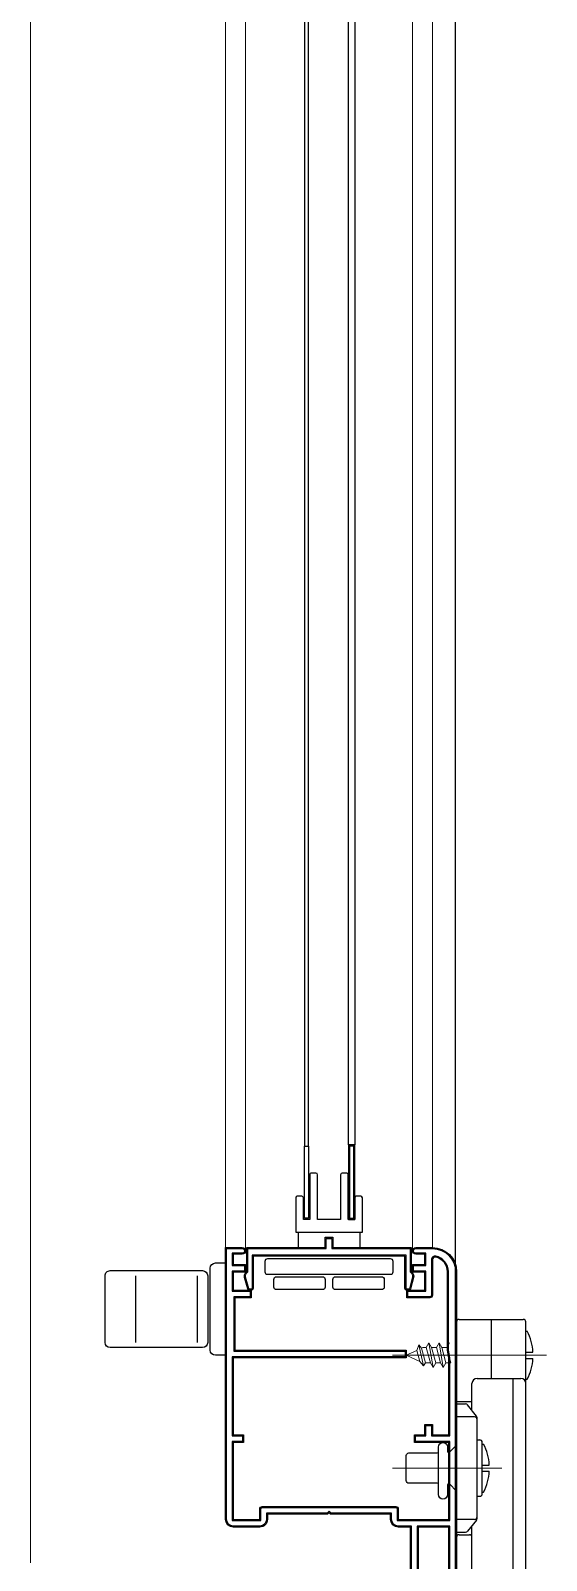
# Model space of a CAD drawing. Header units: millimetres. Extents: x 1251.1 to 1334.1, y 1577.6 to 1641.3.
# Drawn here: x 1298.6628 to 1298.7633, y 1613.5978 to 1613.8961 of the extents above; entities that cross this region are included whole.
import ezdxf

# ---------------------------------------------------------------- set-up
doc = ezdxf.new("R2010")
doc.units = ezdxf.units.MM
doc.layers.add('MONTANTI sezioni - windows structure section', color=2, linetype='Continuous')
doc.layers.add('MURATURA', color=140, linetype='Continuous')
doc.layers.add('PROIEZIONI finissime - fine lines', color=251, linetype='Continuous', lineweight=9)

msp = doc.modelspace()

# ---------------------------------------------------------------- linework, layer by layer
at = {"layer": 'MONTANTI sezioni - windows structure section'}
for p, q in [((1298.716135570899, 1614.114247253942), (1298.716135570899, 1613.678581313198)), ((1298.716935570899, 1613.678581313198), (1298.716935570899, 1614.114247253942)), ((1298.724735570899, 1613.678781313198), (1298.724735570899, 1614.114447253942)), ((1298.725935570899, 1614.114447253942), (1298.725935570899, 1613.678781313198)), ((1298.714935570899, 1613.661781313198), (1298.714935570899, 1613.658781313198)), ((1298.726935570899, 1613.661781313198), (1298.726935570899, 1613.658781313198)), ((1298.683285570899, 1613.640281313198), (1298.683285570899, 1613.653281313198)), ((1298.695285570899, 1613.640281313198), (1298.695285570899, 1613.653281313198)), ((1298.745785570899, 1613.628781313198), (1298.745785570899, 1613.644281313198)), ((1298.746285570899, 1613.644781313198), (1298.758785570899, 1613.644781313198)), ((1298.752535570899, 1613.644781313198), (1298.752535570899, 1613.633281313198)), ((1298.759285570899, 1613.579517285168), (1298.759285570899, 1613.644281313198)), ((1298.759356974545, 1613.642473408044), (1298.759542294697, 1613.642473408044)), ((1298.759285570899, 1613.638381313198), (1298.760667908548, 1613.638381313198)), ((1298.759285570899, 1613.637181313198), (1298.760667908548, 1613.637181313198)), ((1298.749785570899, 1613.633281313198), (1298.758285570899, 1613.633281313198)), ((1298.756785570899, 1613.579895976509), (1298.756785570899, 1613.633281313198)), ((1298.759356974545, 1613.633089218352), (1298.759542294697, 1613.633089218352)), ((1298.748785570899, 1613.627031313198), (1298.748785570899, 1613.632281313198)), ((1298.745785570899, 1613.628781313198), (1298.748785570899, 1613.628781313198)), ((1298.745785570899, 1613.603281313198), (1298.745785570899, 1613.628281313198)), ((1298.745785570899, 1613.628281313198), (1298.747545258475, 1613.628281313198)), ((1298.749676005304, 1613.625918270192), (1298.74793569288, 1613.628093660722)), ((1298.749285570899, 1613.625781313198), (1298.745785570899, 1613.625781313198)), ((1298.749785570899, 1613.605956703728), (1298.749785570899, 1613.625605922668)), ((1298.749785570899, 1613.621281313198), (1298.750285570899, 1613.621281313198)), ((1298.742235570899, 1613.612631313198), (1298.742235570899, 1613.618931313198)), ((1298.750785570899, 1613.610781313198), (1298.750785570899, 1613.620781313198)), ((1298.750856974544, 1613.620473408045), (1298.751042294697, 1613.620473408045)), ((1298.750785570899, 1613.616381313198), (1298.752167908548, 1613.616381313198)), ((1298.750785570899, 1613.615181313198), (1298.752167908548, 1613.615181313198)), ((1298.749785570899, 1613.610281313198), (1298.750285570899, 1613.610281313198)), ((1298.749785570899, 1613.610281313198), (1298.750285570899, 1613.610281313198)), ((1298.750856974544, 1613.611089218352), (1298.751042294697, 1613.611089218352)), ((1298.750856974544, 1613.611089218352), (1298.751042294697, 1613.611089218352)), ((1298.749285570899, 1613.605781313198), (1298.745785570899, 1613.605781313198)), ((1298.749285570899, 1613.605781313198), (1298.745785570899, 1613.605781313198)), ((1298.745785570899, 1613.603281313198), (1298.747545258475, 1613.603281313198)), ((1298.745785570899, 1613.603281313198), (1298.747545258475, 1613.603281313198)), ((1298.749676005304, 1613.605644356204), (1298.74793569288, 1613.603468965674)), ((1298.749676005304, 1613.605644356204), (1298.74793569288, 1613.603468965674)), ((1298.748785570899, 1613.581281313198), (1298.748785570899, 1613.604531313198)), ((1298.745785570899, 1613.584281313198), (1298.745785570899, 1613.602281313198)), ((1298.746285570899, 1613.602781313198), (1298.748285570899, 1613.602781313198)), ((1298.746285570899, 1613.602781313198), (1298.748285570899, 1613.602781313198))]:
    msp.add_line(p, q, dxfattribs=at)
for points in [[(1298.716935570899, 1613.664481313198), (1298.716135570899, 1613.664481313198), (1298.716135570899, 1613.678581313198), (1298.716935570899, 1613.678581313198)], [(1298.725935570899, 1613.664281313198), (1298.725935570899, 1613.678781313198), (1298.724735570899, 1613.678781313198), (1298.724735570899, 1613.664281313198)], [(1298.725735570899, 1613.664481313198), (1298.725735570899, 1613.678581313198), (1298.724935570899, 1613.678581313198), (1298.724935570899, 1613.664481313198)]]:
    msp.add_lwpolyline(points, close=True, dxfattribs=at)
for points in [[(1298.724685570899, 1613.672981313198, 0.4142135623730951), (1298.724385570899, 1613.673281313198), (1298.723485570899, 1613.673281313198, 0.4142135623730979), (1298.723185570899, 1613.672981313198), (1298.723185570899, 1613.664281313198), (1298.718685570899, 1613.664281313198), (1298.718685570899, 1613.672981313198, 0.4142135623730917), (1298.718385570899, 1613.673281313198), (1298.717485570899, 1613.673281313198, 0.4142135623730979), (1298.717185570899, 1613.672981313198), (1298.717185570899, 1613.664281313198), (1298.715935570899, 1613.664281313198), (1298.715935570899, 1613.668481313198, 0.4142135623730974), (1298.715635570899, 1613.668781313198), (1298.714735570899, 1613.668781313198, 0.4142135623730921), (1298.714435570899, 1613.668481313198), (1298.714435570899, 1613.661781313198), (1298.727435570899, 1613.661781313198), (1298.727435570899, 1613.668481313198, 0.4142135623730951), (1298.727135570899, 1613.668781313198), (1298.726235570899, 1613.668781313198, 0.4142135623730951), (1298.725935570899, 1613.668481313198), (1298.725935570899, 1613.664281313198), (1298.724685570899, 1613.664281313198)], [(1298.736494592551, 1613.650481313198), (1298.736035570899, 1613.650481313198, -0.4142135623730843), (1298.735735570899, 1613.650781313198), (1298.735735570899, 1613.657081313198), (1298.706135570899, 1613.657081313198), (1298.706135570899, 1613.650781313198, -0.4142135623730843), (1298.705835570899, 1613.650481313198), (1298.705376549246, 1613.650481313198, -0.3394542588633662), (1298.705086771499, 1613.650703667485), (1298.704479901528, 1613.652968537046, -0.2679491924311567), (1298.704738720573, 1613.653934462873), (1298.704935570899, 1613.654131313198), (1298.704935570899, 1613.658781313198), (1298.720185570899, 1613.658781313198), (1298.720185570899, 1613.660781313198), (1298.721685570899, 1613.660781313198), (1298.721685570899, 1613.658781313198), (1298.736935570899, 1613.658781313198), (1298.736935570899, 1613.654131313198), (1298.737132421224, 1613.653934462873, -0.2679491924311567), (1298.737391240269, 1613.652968537046), (1298.736784370299, 1613.650703667485, -0.3394542588633662)], [(1298.736494592551, 1613.650681313198), (1298.736035570899, 1613.650681313198, -0.4142135623731616), (1298.735935570899, 1613.650781313198), (1298.735935570899, 1613.657281313198), (1298.705935570899, 1613.657281313198), (1298.705935570899, 1613.650781313198, -0.414213562373245), (1298.705835570899, 1613.650681313198), (1298.705376549246, 1613.650681313198, -0.3394542588633766), (1298.705279956664, 1613.650755431294), (1298.704673086694, 1613.653020300855, -0.2679491924311538), (1298.70488014193, 1613.653793041516), (1298.705135570899, 1613.654048470486), (1298.705135570899, 1613.658581313198), (1298.720385570899, 1613.658581313198), (1298.720385570899, 1613.660581313198), (1298.721485570899, 1613.660581313198), (1298.721485570899, 1613.658581313198), (1298.736735570899, 1613.658581313198), (1298.736735570899, 1613.654048470486), (1298.736990999868, 1613.653793041516, -0.2679491924311561), (1298.737198055104, 1613.653020300855), (1298.736591185134, 1613.650755431294, -0.3394542588633804)], [(1298.696285570899, 1613.654281313198, -0.4142135623730948), (1298.697285570899, 1613.653281313198), (1298.697285570899, 1613.640281313198, -0.4142135623730951), (1298.696285570899, 1613.639281313198), (1298.678285570899, 1613.639281313198, -0.4142135623730951), (1298.677285570899, 1613.640281313198), (1298.677285570899, 1613.653281313198, -0.4142135623730955), (1298.678285570899, 1613.654281313198)], [(1298.708935570899, 1613.656581313198, 0.4142135623730965), (1298.708435570899, 1613.656081313198), (1298.708435570899, 1613.654081313198, 0.4142135623730951), (1298.708935570899, 1613.653581313198), (1298.732935570899, 1613.653581313198, 0.4142135623730948), (1298.733435570899, 1613.654081313198), (1298.733435570899, 1613.656081313198, 0.4142135623730954), (1298.732935570899, 1613.656581313198)], [(1298.710685570899, 1613.650581313198, -0.4142135623730951), (1298.710185570899, 1613.651081313198), (1298.710185570899, 1613.652581313198, -0.4142135623730951), (1298.710685570899, 1613.653081313198), (1298.719685570899, 1613.653081313198, -0.4142135623730945), (1298.720185570899, 1613.652581313198), (1298.720185570899, 1613.651081313198, -0.4142135623730951), (1298.719685570899, 1613.650581313198)], [(1298.722185570899, 1613.650581313198, -0.4142135623730958), (1298.721685570899, 1613.651081313198), (1298.721685570899, 1613.652581313198, -0.4142135623730943), (1298.722185570899, 1613.653081313198), (1298.731185570899, 1613.653081313198, -0.4142135623730958), (1298.731685570899, 1613.652581313198), (1298.731685570899, 1613.651081313198, -0.4142135623730943), (1298.731185570899, 1613.650581313198)], [(1298.735985570899, 1613.613331313198), (1298.735985570899, 1613.618231313198, -0.4142135623730935), (1298.736485570899, 1613.618731313198), (1298.742035570899, 1613.618731313198, 0.4142135623730945), (1298.742235570899, 1613.618931313198), (1298.742235570899, 1613.619881313198, -1.000000000000016), (1298.744035570899, 1613.619881313198), (1298.744035570899, 1613.61901415591, 0.6681786379192907), (1298.744376992255, 1613.618872734554), (1298.745785570899, 1613.620281313198), (1298.745785570899, 1613.611281313198), (1298.744376992255, 1613.612689891842, 0.6681786379192907), (1298.744035570899, 1613.612548470485), (1298.744035570899, 1613.610631313198, -1.000000000000016), (1298.742235570899, 1613.610631313198), (1298.742235570899, 1613.612631313198, 0.4142135623730945), (1298.742035570899, 1613.612831313198), (1298.736485570899, 1613.612831313198, -0.4142135623730965)], [(1298.741785570899, 1613.585581313198, 0.4142135623730988), (1298.744485570899, 1613.588281313198), (1298.744485570899, 1613.604481313198), (1298.738085570899, 1613.604481313198), (1298.738085570899, 1613.594281313198, -0.4142135623731173), (1298.737785570899, 1613.593981313198), (1298.737285570899, 1613.593981313198, 0.4142135623730856), (1298.736585570899, 1613.593281313198), (1298.736585570899, 1613.586281313198, 0.4142135623730856), (1298.737285570899, 1613.585581313198)], [(1298.741785570899, 1613.585781313198, 0.4142135623731018), (1298.744285570899, 1613.588281313198), (1298.744285570899, 1613.604281313198), (1298.738285570899, 1613.604281313198), (1298.738285570899, 1613.594281313198, -0.4142135623730943), (1298.737785570899, 1613.593781313198), (1298.737285570899, 1613.593781313198, 0.4142135623730951), (1298.736785570899, 1613.593281313198), (1298.736785570899, 1613.586281313198, 0.4142135623730951), (1298.737285570899, 1613.585781313198)]]:
    msp.add_lwpolyline(points, format="xyb", close=True, dxfattribs=at)
for points in [[(1298.736785570899, 1613.595781313198), (1298.736785570899, 1613.604281313198), (1298.734435570899, 1613.604281313198, -0.4142135623730951), (1298.732935570899, 1613.605781313198), (1298.732935570899, 1613.606781313198), (1298.721235570899, 1613.606781313198), (1298.720935570899, 1613.607081313198), (1298.720635570899, 1613.606781313198), (1298.708935570899, 1613.606781313198), (1298.708935570899, 1613.605781313198, -0.4142135623730951), (1298.707435570899, 1613.604281313198), (1298.702285570899, 1613.604281313198, -0.4142135623730951), (1298.700785570899, 1613.605781313198), (1298.700785570899, 1613.658781313198), (1298.704035570899, 1613.658781313198, -1), (1298.704035570899, 1613.657481313198), (1298.702285570899, 1613.657481313198), (1298.702285570899, 1613.655481313198), (1298.704685570899, 1613.655481313198), (1298.704685570899, 1613.653981313198), (1298.702285570899, 1613.653981313198), (1298.702285570899, 1613.650481313198), (1298.705785570899, 1613.650481313198), (1298.705785570899, 1613.648981313198), (1298.702585570899, 1613.648981313198), (1298.702585570899, 1613.638781313198), (1298.735985570899, 1613.638781313198), (1298.735985570899, 1613.637281313198), (1298.702285570899, 1613.637281313198), (1298.702285570899, 1613.622281313198), (1298.704285570899, 1613.622281313198), (1298.704285570899, 1613.620781313198), (1298.702285570899, 1613.620781313198), (1298.702285570899, 1613.605781313198), (1298.707435570899, 1613.605781313198), (1298.707435570899, 1613.607781313198, -0.4142135623730951), (1298.707935570899, 1613.608281313198), (1298.733935570899, 1613.608281313198, -0.4142135623730951), (1298.734435570899, 1613.607781313198), (1298.734435570899, 1613.605781313198), (1298.744285570899, 1613.605781313198), (1298.744285570899, 1613.620781313198), (1298.737585570899, 1613.620781313198), (1298.737585570899, 1613.622281313198), (1298.739585570899, 1613.622281313198), (1298.739585570899, 1613.624281313198), (1298.741085570899, 1613.624281313198), (1298.741085570899, 1613.622281313198), (1298.744285570899, 1613.622281313198), (1298.744285570899, 1613.637281313198), (1298.743985570899, 1613.638781313198), (1298.743985570899, 1613.654081313198, 0.3539972922353393), (1298.741689737566, 1613.656917681058, 0.4771078284050155), (1298.741085570899, 1613.656428652117), (1298.741085570899, 1613.649481313198, -0.4142135623730951), (1298.740585570899, 1613.648981313198), (1298.736085570899, 1613.648981313198), (1298.736085570899, 1613.650481313198), (1298.739585570899, 1613.650481313198), (1298.739585570899, 1613.653981313198), (1298.737185570899, 1613.653981313198), (1298.737185570899, 1613.655481313198), (1298.739585570899, 1613.655481313198), (1298.739585570899, 1613.657481313198), (1298.737835570899, 1613.657481313198, -1), (1298.737835570899, 1613.658781313198), (1298.741085570899, 1613.658781313198, -0.4142135623730951), (1298.745785570899, 1613.654081313198), (1298.745785570899, 1613.588281313198, -0.4142135623730951)], [(1298.736985570899, 1613.595781313198), (1298.736985570899, 1613.604481313198), (1298.734435570899, 1613.604481313198, -0.4142135623731002), (1298.733135570899, 1613.605781313198), (1298.733135570899, 1613.606981313198), (1298.721318413611, 1613.606981313198), (1298.720935570899, 1613.60736415591), (1298.720552728186, 1613.606981313198), (1298.708735570899, 1613.606981313198), (1298.708735570899, 1613.605781313198, -0.4142135623731002), (1298.707435570899, 1613.604481313198), (1298.702285570899, 1613.604481313198, -0.4142135623731002), (1298.700985570899, 1613.605781313198), (1298.700985570899, 1613.658581313198), (1298.704035570899, 1613.658581313198, -1), (1298.704035570899, 1613.657681313198), (1298.702085570899, 1613.657681313198), (1298.702085570899, 1613.655281313198), (1298.704485570899, 1613.655281313198), (1298.704485570899, 1613.654181313198), (1298.702085570899, 1613.654181313198), (1298.702085570899, 1613.650281313198), (1298.705585570899, 1613.650281313198), (1298.705585570899, 1613.649181313198), (1298.702385570899, 1613.649181313198), (1298.702385570899, 1613.638581313198), (1298.735785570899, 1613.638581313198), (1298.735785570899, 1613.637481313198), (1298.702085570899, 1613.637481313198), (1298.702085570899, 1613.622081313198), (1298.704085570899, 1613.622081313198), (1298.704085570899, 1613.620981313198), (1298.702085570899, 1613.620981313198), (1298.702085570899, 1613.605581313198), (1298.707635570899, 1613.605581313198), (1298.707635570899, 1613.607781313198, -0.4142135623731173), (1298.707935570899, 1613.608081313198), (1298.733935570899, 1613.608081313198, -0.4142135623731173), (1298.734235570899, 1613.607781313198), (1298.734235570899, 1613.605581313198), (1298.744485570899, 1613.605581313198), (1298.744485570899, 1613.620981313198), (1298.737785570899, 1613.620981313198), (1298.737785570899, 1613.622081313198), (1298.739785570899, 1613.622081313198), (1298.739785570899, 1613.624081313198), (1298.740885570899, 1613.624081313198), (1298.740885570899, 1613.622081313198), (1298.744485570899, 1613.622081313198), (1298.744485570899, 1613.637301117101), (1298.744185570899, 1613.6388011171), (1298.744185570899, 1613.654081313198, 0.3539972922353391), (1298.741731404232, 1613.657113292635, 0.4771078284050163), (1298.740885570899, 1613.656428652117), (1298.740885570899, 1613.649481313198, -0.4142135623731173), (1298.740585570899, 1613.649181313198), (1298.736285570899, 1613.649181313198), (1298.736285570899, 1613.650281313198), (1298.739785570899, 1613.650281313198), (1298.739785570899, 1613.654181313198), (1298.737385570899, 1613.654181313198), (1298.737385570899, 1613.655281313198), (1298.739785570899, 1613.655281313198), (1298.739785570899, 1613.657681313198), (1298.737835570899, 1613.657681313198, -1), (1298.737835570899, 1613.658581313198), (1298.741085570899, 1613.658581313198, -0.4142135623730966), (1298.745585570899, 1613.654081313198), (1298.745585570899, 1613.588281313198, -0.4142135623730968)], [(1298.700785570899, 1613.637781313198), (1298.698785570899, 1613.637781313198, -0.4142135623730951), (1298.697785570899, 1613.638781313198), (1298.697785570899, 1613.654781313198, -0.4142135623730937), (1298.698785570899, 1613.655781313198), (1298.700785570899, 1613.655781313198)]]:
    msp.add_lwpolyline(points, format="xyb", dxfattribs=at)
for centre, radius, start, end in [((1298.746285570899, 1613.644281313198), 0.0004999999999999995, 90, 180), ((1298.758785570899, 1613.644281313198), 0.0004999999999999995, 0, 90), ((1298.750485570899, 1613.637781313198), 0.0102, 3.372286683417807, 27.38770753050393), ((1298.750485570899, 1613.637781313198), 0.0102, 332.612292469496, 356.6277133165822), ((1298.749785570899, 1613.632281313198), 0.000999999999999999, 90, 180), ((1298.758285570899, 1613.632281313198), 0.000999999999999999, 0, 90), ((1298.747545258475, 1613.627781313198), 0.0004999999999999995, 38.65980825407632, 90), ((1298.749285570899, 1613.625281313198), 0.0004999999999999995, 0, 90), ((1298.749285570899, 1613.625605922668), 0.0004999999999999995, 0, 38.65980825407632), ((1298.750285570899, 1613.620781313198), 0.0004999999999999995, 0, 90), ((1298.741985570899, 1613.615781313198), 0.0102, 3.372286683417807, 27.38770753050393), ((1298.741985570899, 1613.615781313198), 0.0102, 332.612292469496, 356.6277133165822), ((1298.750285570899, 1613.610781313198), 0.0004999999999999995, 270, 0), ((1298.750285570899, 1613.610781313198), 0.0004999999999999995, 270, 0), ((1298.749285570899, 1613.606281313198), 0.0004999999999999995, 270, 0), ((1298.749285570899, 1613.606281313198), 0.0004999999999999995, 270, 0), ((1298.747545258475, 1613.603781313198), 0.0004999999999999995, 270, 321.3401917459237), ((1298.747545258475, 1613.603781313198), 0.0004999999999999995, 270, 321.3401917459237), ((1298.749285570899, 1613.605956703728), 0.0004999999999999995, 321.3401917459237, 0), ((1298.749285570899, 1613.605956703728), 0.0004999999999999995, 321.3401917459237, 0), ((1298.746285570899, 1613.602281313198), 0.0004999999999999995, 90, 180), ((1298.746285570899, 1613.602281313198), 0.0004999999999999995, 90, 180), ((1298.748285570899, 1613.602281313198), 0.0004999999999999995, 0, 90), ((1298.748285570899, 1613.602281313198), 0.0004999999999999995, 0, 90)]:
    msp.add_arc(centre, radius, start, end, dxfattribs=at)
at = {"layer": 'MURATURA'}
msp.add_line((1298.745591506609, 1610.451261697454), (1298.745591506609, 1615.968929956739), dxfattribs=at)
at = {"layer": 'PROIEZIONI finissime - fine lines'}
for p, q in [((1298.662785570899, 1613.597281313198), (1298.662785570899, 1614.797281313198)), ((1298.700785570899, 1613.658781313198), (1298.700785570899, 1614.092947253942)), ((1298.704685570899, 1613.658131313198), (1298.704685570899, 1614.092947253942)), ((1298.737185570899, 1613.658131313198), (1298.737185570899, 1614.092947253942)), ((1298.741085570899, 1613.658781313198), (1298.741085570899, 1614.092947253942)), ((1298.73802292662, 1613.638731347773), (1298.738457581793, 1613.639788632235)), ((1298.738453980413, 1613.639810154452), (1298.738943215666, 1613.639160485603)), ((1298.739347407618, 1613.635720095794), (1298.738457581793, 1613.639788632235)), ((1298.738943215666, 1613.639160485603), (1298.73920233128, 1613.639281313198)), ((1298.739714687586, 1613.636281313198), (1298.738943215666, 1613.639160485603)), ((1298.73920233128, 1613.639281313198), (1298.739875563828, 1613.639281313198)), ((1298.739875563828, 1613.639281313198), (1298.740395179071, 1613.640181313198)), ((1298.740679411406, 1613.636281313198), (1298.739875563828, 1613.639281313198)), ((1298.741195072344, 1613.635381313198), (1298.740395179071, 1613.640181313198)), ((1298.740395179071, 1613.640181313198), (1298.740910840009, 1613.639281313198)), ((1298.740910840009, 1613.639281313198), (1298.741875563828, 1613.639281313198)), ((1298.741714687586, 1613.636281313198), (1298.740910840009, 1613.639281313198)), ((1298.741875563828, 1613.639281313198), (1298.742395179071, 1613.640181313198)), ((1298.742679411406, 1613.636281313198), (1298.741875563828, 1613.639281313198)), ((1298.743195072344, 1613.635381313198), (1298.742395179071, 1613.640181313198)), ((1298.742395179071, 1613.640181313198), (1298.742910840009, 1613.639281313198)), ((1298.742910840009, 1613.639281313198), (1298.743875563829, 1613.639281313198)), ((1298.743714687586, 1613.636281313198), (1298.742910840009, 1613.639281313198)), ((1298.743875563829, 1613.639281313198), (1298.744395179071, 1613.640181313198)), ((1298.744679411406, 1613.636281313198), (1298.743875563829, 1613.639281313198)), ((1298.763285570899, 1613.637781313198), (1298.733327397658, 1613.637781313198)), ((1298.735985570899, 1613.637781313198), (1298.73802292662, 1613.638731347773)), ((1298.735985570899, 1613.637781313198), (1298.738604744927, 1613.636559972291)), ((1298.738604744927, 1613.636559972291), (1298.73802292662, 1613.638731347773)), ((1298.738604744927, 1613.636559972291), (1298.739356913297, 1613.635705389812)), ((1298.739356913297, 1613.635705389812), (1298.739714687586, 1613.636281313198)), ((1298.739714687586, 1613.636281313198), (1298.740679411406, 1613.636281313198)), ((1298.740679411406, 1613.636281313198), (1298.741195072344, 1613.635381313198)), ((1298.741714687586, 1613.636281313198), (1298.741195072344, 1613.635381313198)), ((1298.741714687586, 1613.636281313198), (1298.742679411406, 1613.636281313198)), ((1298.742679411406, 1613.636281313198), (1298.743195072344, 1613.635381313198)), ((1298.743714687586, 1613.636281313198), (1298.743195072344, 1613.635381313198)), ((1298.743714687586, 1613.636281313198), (1298.744679411406, 1613.636281313198)), ((1298.733327397658, 1613.615781313198), (1298.754617450342, 1613.615781313198))]:
    msp.add_line(p, q, dxfattribs=at)

doc.saveas('drawing.dxf')
